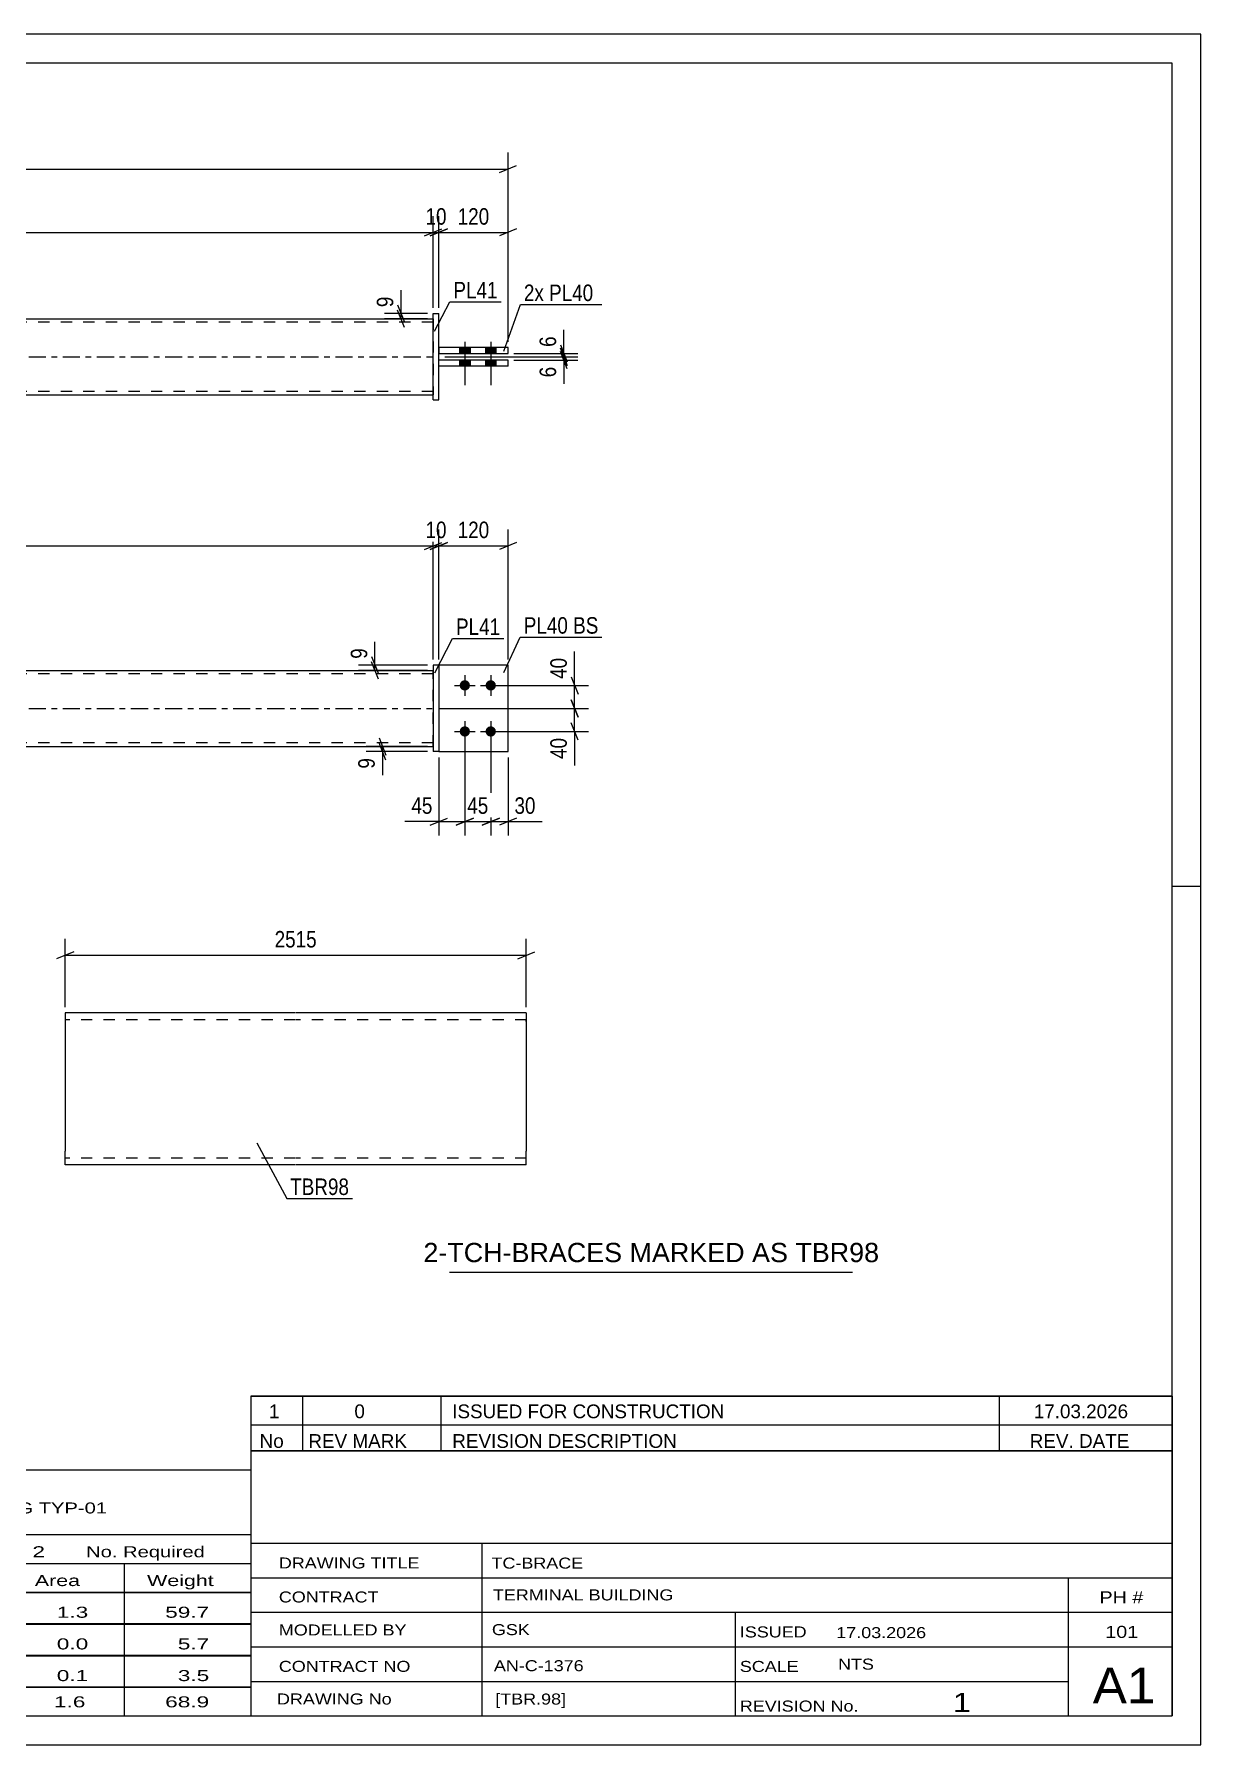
# Model space of a CAD drawing. Header units: millimetres. Extents: x 0 to 420, y 0 to 297.
# Drawn here: x 217.4 to 420, y 0 to 297 of the extents above; entities that cross this region are included whole.
import ezdxf

# ---------------------------------------------------------------- set-up
doc = ezdxf.new("R2010")
doc.units = ezdxf.units.MM
doc.linetypes.add('DXK_LINE_DOT2', pattern=[3.9198, 1.9599, -1.9599])
doc.linetypes.add('DXK_LINE_DOT3', pattern=[5.9187, 2.979, -0.9799, 0.9799, -0.9799])
doc.styles.add('Arial', font='ARIAL.TTF', dxfattribs={"height": 0.2})
doc.styles.add('Arial Narrow', font='ARIALN.TTF', dxfattribs={"height": 0.2})

# ---------------------------------------------------------------- blocks, each defined once
blk = doc.blocks.new('Unknown-582684825-1127')
at = {"color": 5, "linetype": 'Continuous'}
for p, q in [((420, 297), (0, 297)), ((420, 0), (420, 297)), ((415, 292), (5, 292)), ((415, 5), (415, 292)), ((420, 149), (415, 149)), ((5, 5), (415, 5)), ((0, 0), (420, 0))]:
    blk.add_line(p, q, dxfattribs=at)
blk = doc.blocks.new('Bolt-582684825-1413 - 1364')
at = {"linetype": 'Continuous'}
for points in [[(292.18, 184.84, -1), (292.18, 183.04, -1)], [(296.68, 184.84, -1), (296.68, 183.04, -1)], [(292.18, 176.84, -1), (292.18, 175.04, -1)], [(296.68, 176.84, -1), (296.68, 175.04, -1)]]:
    blk.add_hatch(color=1, dxfattribs=at).paths.add_polyline_path(points)
at = {"color": 1, "linetype": 'Continuous'}
for p, q in [((292.18, 185.74), (292.18, 182.14)), ((296.68, 185.74), (296.68, 182.14)), ((290.38, 183.94), (293.98, 183.94)), ((294.88, 183.94), (298.48, 183.94)), ((290.38, 175.94), (293.98, 175.94)), ((292.18, 177.74), (292.18, 174.14)), ((294.88, 175.94), (298.48, 175.94)), ((296.68, 177.74), (296.68, 174.14))]:
    blk.add_line(p, q, dxfattribs=at)
blk = doc.blocks.new('Part-582684825-1424 - 1364')
at = {"color": 2, "linetype": 'Continuous'}
for p, q in [((287.68, 187.44), (286.68, 187.44)), ((286.68, 187.44), (286.68, 172.44)), ((287.68, 187.44), (287.68, 172.44)), ((287.68, 172.44), (286.68, 172.44))]:
    blk.add_line(p, q, dxfattribs=at)
blk = doc.blocks.new('Part-582684825-1439 - 1364')
at = {"linetype": 'Continuous'}
blk.add_hatch(color=2, dxfattribs=at).paths.add_polyline_path([(140.58, 186.54), (139.78, 187.94), (141.38, 187.94)])
at = {"color": 2, "linetype": 'Continuous'}
for p, q in [((140.58, 186.54), (139.78, 187.94)), ((139.78, 187.94), (141.38, 187.94)), ((141.38, 187.94), (140.58, 186.54)), ((110.58, 186.54), (198.58, 186.54)), ((198.68, 186.54), (286.68, 186.54)), ((110.58, 173.34), (198.58, 173.34)), ((198.68, 173.34), (286.68, 173.34))]:
    blk.add_line(p, q, dxfattribs=at)
at = {"color": 7, "linetype": 'DXK_LINE_DOT2'}
for p, q in [((110.58, 173.34), (110.58, 186.54)), ((198.58, 185.94), (110.58, 185.94)), ((286.68, 185.94), (198.68, 185.94)), ((286.68, 173.34), (286.68, 186.54)), ((198.58, 173.94), (110.58, 173.94)), ((286.68, 173.94), (198.68, 173.94))]:
    blk.add_line(p, q, dxfattribs=at)
at = {"color": 7, "linetype": 'DXK_LINE_DOT3'}
for p, q in [((110.58, 179.94), (198.58, 179.94)), ((198.68, 179.94), (286.68, 179.94))]:
    blk.add_line(p, q, dxfattribs=at)
at = {"color": 2, "linetype": 'Continuous'}
blk.add_circle((140.58, 187.44), 1, dxfattribs=at)
blk = doc.blocks.new('Part-582684825-1444 - 1364')
at = {"color": 2, "linetype": 'Continuous'}
for p, q in [((299.68, 187.44), (287.68, 187.44)), ((299.68, 172.44), (299.68, 187.44)), ((287.68, 172.44), (299.68, 172.44))]:
    blk.add_line(p, q, dxfattribs=at)
at = {"color": 7, "linetype": 'DXK_LINE_DOT2'}
blk.add_line((287.68, 187.44), (287.68, 172.44), dxfattribs=at)
blk = doc.blocks.new('Part-582684825-1449 - 1364')
at = {"color": 7, "linetype": 'DXK_LINE_DOT2'}
for p, q in [((299.68, 187.44), (287.68, 187.44)), ((287.68, 187.44), (287.68, 172.44)), ((299.68, 172.44), (299.68, 187.44)), ((287.68, 172.44), (299.68, 172.44))]:
    blk.add_line(p, q, dxfattribs=at)
blk = doc.blocks.new('Part-582684825-1751 - 1745')
at = {"linetype": 'Continuous'}
blk.add_hatch(color=2, dxfattribs=at).paths.add_polyline_path([(140.58, 240.99), (139.78, 242.39), (141.38, 242.39)])
at = {"color": 2, "linetype": 'Continuous'}
for p, q in [((110.58, 247.59), (198.58, 247.59)), ((198.68, 247.59), (286.68, 247.59)), ((140.58, 240.99), (139.78, 242.39)), ((139.78, 242.39), (141.38, 242.39)), ((141.38, 242.39), (140.58, 240.99)), ((110.58, 234.39), (198.58, 234.39)), ((198.68, 234.39), (286.68, 234.39))]:
    blk.add_line(p, q, dxfattribs=at)
at = {"color": 7, "linetype": 'DXK_LINE_DOT2'}
for p, q in [((110.58, 234.39), (110.58, 247.59)), ((198.58, 246.99), (110.58, 246.99)), ((286.68, 246.99), (198.68, 246.99)), ((286.68, 247.59), (286.68, 234.39)), ((198.58, 234.99), (110.58, 234.99)), ((286.68, 234.99), (198.68, 234.99))]:
    blk.add_line(p, q, dxfattribs=at)
at = {"color": 7, "linetype": 'DXK_LINE_DOT3'}
for p, q in [((110.58, 240.99), (198.58, 240.99)), ((198.68, 240.99), (286.68, 240.99))]:
    blk.add_line(p, q, dxfattribs=at)
at = {"color": 2, "linetype": 'Continuous'}
blk.add_circle((140.58, 241.89), 1, dxfattribs=at)
blk = doc.blocks.new('Part-582684825-1756 - 1745')
at = {"color": 2, "linetype": 'Continuous'}
for p, q in [((287.68, 239.39), (287.68, 240.39)), ((299.68, 240.39), (287.68, 240.39)), ((299.68, 239.39), (287.68, 239.39)), ((299.68, 239.39), (299.68, 240.39))]:
    blk.add_line(p, q, dxfattribs=at)
blk = doc.blocks.new('Part-582684825-1761 - 1745')
at = {"color": 2, "linetype": 'Continuous'}
for p, q in [((299.68, 242.59), (287.68, 242.59)), ((287.68, 242.59), (287.68, 241.59)), ((287.68, 241.59), (299.68, 241.59)), ((299.68, 241.59), (299.68, 242.59))]:
    blk.add_line(p, q, dxfattribs=at)
blk = doc.blocks.new('Part-582684825-1766 - 1745')
at = {"color": 2, "linetype": 'Continuous'}
for p, q in [((286.68, 233.49), (286.68, 248.49)), ((286.68, 248.49), (287.68, 248.49)), ((287.68, 233.49), (287.68, 248.49)), ((286.68, 233.49), (287.68, 233.49))]:
    blk.add_line(p, q, dxfattribs=at)
blk = doc.blocks.new('Bolt-582684825-1782 - 1745')
at = {"linetype": 'Continuous'}
for points in [[(293.08, 242.59), (291.28, 242.59), (291.28, 241.59), (293.08, 241.59)], [(293.08, 242.59), (291.28, 242.59), (291.28, 241.59), (293.08, 241.59)], [(297.58, 242.59), (295.78, 242.59), (295.78, 241.59), (297.58, 241.59)], [(297.58, 242.59), (295.78, 242.59), (295.78, 241.59), (297.58, 241.59)], [(293.08, 240.39), (291.28, 240.39), (291.28, 239.39), (293.08, 239.39)], [(293.08, 240.39), (291.28, 240.39), (291.28, 239.39), (293.08, 239.39)], [(297.58, 240.39), (295.78, 240.39), (295.78, 239.39), (297.58, 239.39)], [(297.58, 240.39), (295.78, 240.39), (295.78, 239.39), (297.58, 239.39)]]:
    blk.add_hatch(color=1, dxfattribs=at).paths.add_polyline_path(points)
at = {"color": 1, "linetype": 'Continuous'}
for p, q in [((292.18, 243.59), (292.18, 236.09)), ((292.18, 243.59), (292.18, 236.09)), ((296.68, 243.59), (296.68, 236.09)), ((296.68, 243.59), (296.68, 236.09)), ((291.28, 242.59), (291.28, 241.59)), ((291.28, 242.59), (291.28, 241.59)), ((293.08, 242.59), (293.08, 241.59)), ((293.08, 242.59), (293.08, 241.59)), ((295.78, 242.59), (295.78, 241.59)), ((295.78, 242.59), (295.78, 241.59)), ((297.58, 242.59), (297.58, 241.59)), ((297.58, 242.59), (297.58, 241.59)), ((291.28, 240.39), (291.28, 239.39)), ((291.28, 240.39), (291.28, 239.39)), ((293.08, 240.39), (293.08, 239.39)), ((293.08, 240.39), (293.08, 239.39)), ((295.78, 240.39), (295.78, 239.39)), ((295.78, 240.39), (295.78, 239.39)), ((297.58, 240.39), (297.58, 239.39)), ((297.58, 240.39), (297.58, 239.39))]:
    blk.add_line(p, q, dxfattribs=at)
blk = doc.blocks.new('Part-582684825-2260 - 2254')
at = {"color": 2, "linetype": 'Continuous'}
for p, q in [((262.76, 127.08), (222.76, 127.08)), ((222.76, 127.08), (222.76, 103.08)), ((302.86, 127.08), (262.86, 127.08)), ((302.86, 127.08), (302.86, 103.08)), ((222.76, 101.38), (222.76, 103.08)), ((222.76, 100.86), (222.76, 101.38)), ((302.86, 100.68), (302.86, 103.08)), ((222.76, 100.68), (222.76, 100.86)), ((262.76, 100.68), (222.76, 100.68)), ((302.86, 100.68), (262.86, 100.68))]:
    blk.add_line(p, q, dxfattribs=at)
at = {"color": 7, "linetype": 'DXK_LINE_DOT2'}
for p, q in [((262.76, 125.88), (222.76, 125.88)), ((302.86, 125.88), (262.86, 125.88)), ((302.86, 125.88), (302.86, 125.79)), ((302.86, 125.79), (302.86, 125.88)), ((302.86, 125.6), (302.86, 125.79)), ((302.86, 125.79), (302.86, 125.6)), ((222.76, 102.16), (222.76, 103.08)), ((222.76, 101.38), (222.76, 102.62)), ((222.76, 101.88), (222.76, 101.97)), ((222.76, 101.88), (222.76, 101.97)), ((262.76, 101.88), (222.76, 101.88)), ((302.86, 101.88), (262.86, 101.88)), ((302.86, 101.97), (302.86, 102.62)), ((302.86, 101.88), (302.86, 101.97)), ((222.76, 100.68), (222.76, 100.68))]:
    blk.add_line(p, q, dxfattribs=at)
blk = doc.blocks.new('StraightDimension-582684825-1681 - 1364')
at = {"color": 7, "linetype": 'Continuous'}
for p, q in [((310.64, 181.44), (311.84, 178.44)), ((287.68, 179.94), (313.64, 179.94)), ((311.24, 175.94), (311.24, 179.94)), ((297.68, 175.94), (313.64, 175.94)), ((311.84, 174.44), (310.64, 177.44))]:
    blk.add_line(p, q, dxfattribs=at)
at = {"color": 0}
blk.add_wipeout([(310.49, 175.41), (306.29, 175.41), (306.29, 170.56), (310.49, 170.56)], dxfattribs=at)
at = {"color": 7, "linetype": 'Continuous'}
blk.add_line((311.24, 175.94), (311.24, 170.03), dxfattribs=at)
blk.add_line((311.24, 175.94), (311.24, 170.03), dxfattribs=at)
at = {"color": 3, "style": 'Arial Narrow'}
blk.add_text('40', height=2.863, rotation=90.0002, dxfattribs=at).set_placement((309.89, 171.16))
blk = doc.blocks.new('StraightDimension-582684825-1694 - 1364')
at = {"color": 7, "linetype": 'Continuous'}
for p, q in [((310.64, 185.44), (311.84, 182.44)), ((297.68, 183.94), (313.64, 183.94)), ((311.84, 178.44), (310.64, 181.44)), ((311.24, 179.94), (311.24, 183.94)), ((287.68, 179.94), (313.64, 179.94))]:
    blk.add_line(p, q, dxfattribs=at)
at = {"color": 0}
blk.add_wipeout([(310.49, 189.32), (306.29, 189.32), (306.29, 184.46), (310.49, 184.46)], dxfattribs=at)
at = {"color": 7, "linetype": 'Continuous'}
blk.add_line((311.24, 183.94), (311.24, 189.85), dxfattribs=at)
blk.add_line((311.24, 183.94), (311.24, 189.85), dxfattribs=at)
at = {"color": 3, "style": 'Arial Narrow'}
blk.add_text('40', height=2.863, rotation=90.0002, dxfattribs=at).set_placement((309.89, 185.06))
blk = doc.blocks.new('StraightDimension-582684825-1502 - 1364')
at = {"color": 7, "linetype": 'Continuous'}
for p, q in [((110.58, 188.44), (110.58, 211.01)), ((286.68, 188.44), (286.68, 211.01)), ((112.08, 208.76), (109.08, 207.56)), ((110.58, 208.16), (286.68, 208.16)), ((285.18, 207.56), (288.18, 208.76))]:
    blk.add_line(p, q, dxfattribs=at)
at = {"color": 0}
blk.add_wipeout([(202.89, 208.91), (202.89, 213.11), (194.37, 213.11), (194.37, 208.91)], dxfattribs=at)
at = {"color": 3, "style": 'Arial Narrow'}
blk.add_text('2515', height=2.863, dxfattribs=at).set_placement((194.97, 209.51))
blk = doc.blocks.new('StraightDimension-582684825-1511 - 1364')
at = {"color": 7, "linetype": 'Continuous'}
for p, q in [((286.68, 188.44), (286.68, 211.01)), ((287.68, 188.44), (287.68, 211.01)), ((285.18, 207.56), (288.18, 208.76)), ((289.18, 208.76), (286.18, 207.56)), ((286.68, 208.16), (287.68, 208.16))]:
    blk.add_line(p, q, dxfattribs=at)
at = {"color": 0}
blk.add_wipeout([(289.61, 208.91), (289.61, 213.11), (284.75, 213.11), (284.75, 208.91)], dxfattribs=at)
at = {"color": 3, "style": 'Arial Narrow'}
blk.add_text('10', height=2.863, dxfattribs=at).set_placement((285.35, 209.51))
blk = doc.blocks.new('StraightDimension-582684825-1529 - 1364')
at = {"color": 7, "linetype": 'Continuous'}
for p, q in [((287.68, 188.44), (287.68, 211.01)), ((299.68, 188.44), (299.68, 211.01)), ((286.18, 207.56), (289.18, 208.76)), ((287.68, 208.16), (299.68, 208.16)), ((301.18, 208.76), (298.18, 207.56))]:
    blk.add_line(p, q, dxfattribs=at)
at = {"color": 0}
blk.add_wipeout([(297.02, 208.91), (297.02, 213.11), (290.34, 213.11), (290.34, 208.91)], dxfattribs=at)
at = {"color": 3, "style": 'Arial Narrow'}
blk.add_text('120', height=2.863, dxfattribs=at).set_placement((290.94, 209.51))
blk = doc.blocks.new('StraightDimension-582684825-1632 - 1364')
at = {"color": 7, "linetype": 'Continuous'}
for p, q in [((285.68, 173.34), (275.03, 173.34)), ((285.68, 172.44), (275.03, 172.44)), ((277.28, 174.84), (278.48, 171.84)), ((278.48, 170.94), (277.28, 173.94)), ((277.88, 172.44), (277.88, 173.34))]:
    blk.add_line(p, q, dxfattribs=at)
at = {"color": 0}
blk.add_wipeout([(277.13, 171.91), (272.93, 171.91), (272.93, 168.89), (277.13, 168.89)], dxfattribs=at)
at = {"color": 7, "linetype": 'Continuous'}
blk.add_line((277.88, 172.44), (277.88, 168.36), dxfattribs=at)
blk.add_line((277.88, 172.44), (277.88, 168.36), dxfattribs=at)
at = {"color": 3, "style": 'Arial Narrow'}
blk.add_text('9', height=2.86, rotation=90.0002, dxfattribs=at).set_placement((276.53, 169.49))
blk = doc.blocks.new('StraightDimension-582684825-1641 - 1364')
at = {"color": 7, "linetype": 'Continuous'}
for p, q in [((296.68, 174.94), (296.68, 157.89)), ((299.68, 171.44), (299.68, 157.89)), ((295.18, 159.69), (298.18, 160.89)), ((301.18, 160.89), (298.18, 159.69)), ((296.68, 160.29), (299.68, 160.29))]:
    blk.add_line(p, q, dxfattribs=at)
at = {"color": 0}
blk.add_wipeout([(305.06, 161.04), (305.06, 165.24), (300.2, 165.24), (300.2, 161.04)], dxfattribs=at)
at = {"color": 7, "linetype": 'Continuous'}
blk.add_line((299.68, 160.29), (305.59, 160.29), dxfattribs=at)
blk.add_line((299.68, 160.29), (305.59, 160.29), dxfattribs=at)
at = {"color": 3, "style": 'Arial Narrow'}
blk.add_text('30', height=2.863, dxfattribs=at).set_placement((300.8, 161.64))
blk = doc.blocks.new('StraightDimension-582684825-1654 - 1364')
at = {"color": 7, "linetype": 'Continuous'}
for p, q in [((292.18, 174.94), (292.18, 157.89)), ((296.68, 174.94), (296.68, 157.89)), ((290.68, 159.69), (293.68, 160.89)), ((298.18, 160.89), (295.18, 159.69)), ((292.18, 160.29), (296.68, 160.29))]:
    blk.add_line(p, q, dxfattribs=at)
at = {"color": 0}
blk.add_wipeout([(296.86, 161.04), (296.86, 165.24), (292, 165.24), (292, 161.04)], dxfattribs=at)
at = {"color": 3, "style": 'Arial Narrow'}
blk.add_text('45', height=2.863, dxfattribs=at).set_placement((292.6, 161.64))
blk = doc.blocks.new('StraightDimension-582684825-1664 - 1364')
at = {"color": 7, "linetype": 'Continuous'}
for p, q in [((292.18, 174.94), (292.18, 157.89)), ((287.68, 171.44), (287.68, 157.89)), ((286.18, 159.69), (289.18, 160.89)), ((293.68, 160.89), (290.68, 159.69)), ((287.68, 160.29), (292.18, 160.29))]:
    blk.add_line(p, q, dxfattribs=at)
at = {"color": 0}
blk.add_wipeout([(287.15, 161.04), (287.15, 165.24), (282.3, 165.24), (282.3, 161.04)], dxfattribs=at)
at = {"color": 7, "linetype": 'Continuous'}
blk.add_line((287.68, 160.29), (281.77, 160.29), dxfattribs=at)
blk.add_line((287.68, 160.29), (281.77, 160.29), dxfattribs=at)
at = {"color": 3, "style": 'Arial Narrow'}
blk.add_text('45', height=2.863, dxfattribs=at).set_placement((282.9, 161.64))
blk = doc.blocks.new('StraightDimension-582684825-1708 - 1364')
at = {"color": 7, "linetype": 'Continuous'}
for p, q in [((285.68, 187.44), (273.73, 187.44)), ((275.98, 188.94), (277.18, 185.94)), ((277.18, 185.04), (275.98, 188.04)), ((276.58, 186.54), (276.58, 187.44)), ((285.68, 186.54), (273.73, 186.54))]:
    blk.add_line(p, q, dxfattribs=at)
at = {"color": 0}
blk.add_wipeout([(275.83, 190.99), (271.63, 190.99), (271.63, 187.96), (275.83, 187.96)], dxfattribs=at)
at = {"color": 7, "linetype": 'Continuous'}
blk.add_line((276.58, 187.44), (276.58, 191.52), dxfattribs=at)
blk.add_line((276.58, 187.44), (276.58, 191.52), dxfattribs=at)
at = {"color": 3, "style": 'Arial Narrow'}
blk.add_text('9', height=2.86, rotation=90.0002, dxfattribs=at).set_placement((275.23, 188.56))
blk = doc.blocks.new('StraightDimension-582684825-1902 - 1745')
at = {"color": 7, "linetype": 'Continuous'}
for p, q in [((286.68, 249.49), (286.68, 265.43)), ((287.68, 249.49), (287.68, 265.43)), ((285.18, 261.98), (288.18, 263.18)), ((289.18, 263.18), (286.18, 261.98)), ((286.68, 262.58), (287.68, 262.58))]:
    blk.add_line(p, q, dxfattribs=at)
at = {"color": 0}
blk.add_wipeout([(289.61, 263.33), (289.61, 267.53), (284.75, 267.53), (284.75, 263.33)], dxfattribs=at)
at = {"color": 3, "style": 'Arial Narrow'}
blk.add_text('10', height=2.863, dxfattribs=at).set_placement((285.35, 263.93))
blk = doc.blocks.new('StraightDimension-582684825-1787 - 1745')
at = {"color": 7, "linetype": 'Continuous'}
for p, q in [((280.5, 249.99), (281.7, 246.99)), ((285.68, 248.49), (278.25, 248.49)), ((285.68, 247.59), (278.25, 247.59)), ((281.7, 246.09), (280.5, 249.09)), ((281.1, 247.59), (281.1, 248.49))]:
    blk.add_line(p, q, dxfattribs=at)
at = {"color": 0}
blk.add_wipeout([(280.35, 252.04), (276.15, 252.04), (276.15, 249.01), (280.35, 249.01)], dxfattribs=at)
at = {"color": 7, "linetype": 'Continuous'}
blk.add_line((281.1, 248.49), (281.1, 252.56), dxfattribs=at)
blk.add_line((281.1, 248.49), (281.1, 252.56), dxfattribs=at)
at = {"color": 3, "style": 'Arial Narrow'}
blk.add_text('9', height=2.86, rotation=90.0002, dxfattribs=at).set_placement((279.75, 249.61))
blk = doc.blocks.new('StraightDimension-582684825-1798 - 1745')
at = {"color": 7, "linetype": 'Continuous'}
for p, q in [((288.68, 240.99), (311.78, 240.99)), ((308.78, 242.49), (309.98, 239.49)), ((309.98, 238.89), (308.78, 241.89)), ((309.38, 240.39), (309.38, 240.99)), ((300.68, 240.39), (311.78, 240.39))]:
    blk.add_line(p, q, dxfattribs=at)
at = {"color": 0}
blk.add_wipeout([(308.63, 239.86), (304.43, 239.86), (304.43, 236.83), (308.63, 236.83)], dxfattribs=at)
at = {"color": 7, "linetype": 'Continuous'}
blk.add_line((309.38, 240.39), (309.38, 236.31), dxfattribs=at)
blk.add_line((309.38, 240.39), (309.38, 236.31), dxfattribs=at)
at = {"color": 3, "style": 'Arial Narrow'}
blk.add_text('6', height=2.86, rotation=90.0002, dxfattribs=at).set_placement((308.03, 237.43))
blk = doc.blocks.new('StraightDimension-582684825-1807 - 1745')
at = {"color": 7, "linetype": 'Continuous'}
for p, q in [((288.68, 240.99), (311.78, 240.99)), ((300.68, 241.59), (311.78, 241.59)), ((308.78, 243.09), (309.98, 240.09)), ((309.98, 239.49), (308.78, 242.49)), ((309.38, 240.99), (309.38, 241.59))]:
    blk.add_line(p, q, dxfattribs=at)
at = {"color": 0}
blk.add_wipeout([(308.63, 245.14), (304.43, 245.14), (304.43, 242.11), (308.63, 242.11)], dxfattribs=at)
at = {"color": 7, "linetype": 'Continuous'}
blk.add_line((309.38, 241.59), (309.38, 245.66), dxfattribs=at)
blk.add_line((309.38, 241.59), (309.38, 245.66), dxfattribs=at)
at = {"color": 3, "style": 'Arial Narrow'}
blk.add_text('6', height=2.86, rotation=90.0002, dxfattribs=at).set_placement((308.03, 242.71))
blk = doc.blocks.new('StraightDimension-582684825-1892 - 1745')
at = {"color": 7, "linetype": 'Continuous'}
for p, q in [((110.58, 249.49), (110.58, 265.43)), ((286.68, 249.49), (286.68, 265.43)), ((112.08, 263.18), (109.08, 261.98)), ((110.58, 262.58), (286.68, 262.58)), ((285.18, 261.98), (288.18, 263.18))]:
    blk.add_line(p, q, dxfattribs=at)
at = {"color": 0}
blk.add_wipeout([(202.89, 263.33), (202.89, 267.53), (194.37, 267.53), (194.37, 263.33)], dxfattribs=at)
at = {"color": 3, "style": 'Arial Narrow'}
blk.add_text('2515', height=2.863, dxfattribs=at).set_placement((194.97, 263.93))
blk = doc.blocks.new('StraightDimension-582684825-1912 - 1745')
at = {"color": 7, "linetype": 'Continuous'}
for p, q in [((287.68, 249.49), (287.68, 265.43)), ((299.68, 243.59), (299.68, 265.43)), ((286.18, 261.98), (289.18, 263.18)), ((287.68, 262.58), (299.68, 262.58)), ((301.18, 263.18), (298.18, 261.98))]:
    blk.add_line(p, q, dxfattribs=at)
at = {"color": 0}
blk.add_wipeout([(297.02, 263.33), (297.02, 267.53), (290.34, 267.53), (290.34, 263.33)], dxfattribs=at)
at = {"color": 3, "style": 'Arial Narrow'}
blk.add_text('120', height=2.863, dxfattribs=at).set_placement((290.94, 263.93))
blk = doc.blocks.new('StraightDimension-582684825-1923 - 1745')
at = {"color": 7, "linetype": 'Continuous'}
for p, q in [((97.58, 243.59), (97.58, 276.44)), ((299.68, 243.59), (299.68, 276.44)), ((99.08, 274.19), (96.08, 272.99)), ((97.58, 273.59), (299.68, 273.59)), ((298.18, 272.99), (301.18, 274.19))]:
    blk.add_line(p, q, dxfattribs=at)
at = {"color": 0}
blk.add_wipeout([(202.89, 274.34), (202.89, 278.54), (194.37, 278.54), (194.37, 274.34)], dxfattribs=at)
at = {"color": 3, "style": 'Arial Narrow'}
blk.add_text('2775', height=2.863, dxfattribs=at).set_placement((194.97, 274.94))
blk = doc.blocks.new('StraightDimension-582684825-2264 - 2254')
at = {"color": 7, "linetype": 'Continuous'}
for p, q in [((222.76, 128.08), (222.76, 139.93)), ((302.86, 128.08), (302.86, 139.93)), ((224.26, 137.68), (221.26, 136.48)), ((222.76, 137.08), (302.86, 137.08)), ((301.36, 136.48), (304.36, 137.68))]:
    blk.add_line(p, q, dxfattribs=at)
at = {"color": 0}
blk.add_wipeout([(267.06, 137.83), (267.06, 142.03), (258.55, 142.03), (258.55, 137.83)], dxfattribs=at)
at = {"color": 3, "style": 'Arial Narrow'}
blk.add_text('2515', height=2.863, dxfattribs=at).set_placement((259.15, 138.43))
blk = doc.blocks.new('Unknown-582684825-2782')
at = {"color": 7, "linetype": 'Continuous'}
for p, q in [((255, 51.05), (255, 5)), ((255, 51.05), (415, 51.05)), ((415, 51), (415, 5)), ((255, 35), (415, 35)), ((295.14, 35), (295.14, 5)), ((255, 29), (415, 29)), ((397, 5.05), (397, 29.05)), ((255, 23), (415, 23)), ((339.14, 23), (339.14, 5)), ((255, 17), (415, 17)), ((255, 11), (397, 11)), ((255, 5), (415, 5))]:
    blk.add_line(p, q, dxfattribs=at)
at = {"color": 7, "style": 'Arial Narrow'}
for s, height, width, p in [('DRAWING TITLE', 1.9089, 1.425378, (259.88, 30.61)), ('TC-BRACE', 1.909, 1.425378, (296.81, 30.59)), ('TERMINAL BUILDING', 1.9089, 1.425378, (297.06, 25.07)), ('CONTRACT', 1.909, 1.425378, (259.88, 24.71)), ('MODELLED BY', 1.9089, 1.425378, (259.88, 18.98)), ('GSK', 1.909, 1.425378, (296.88, 19.04)), ('ISSUED', 1.909, 1.425378, (339.94, 18.64)), ('17.03.2026', 1.909, 1.425378, (356.69, 18.52)), ('CONTRACT NO', 1.9089, 1.425378, (259.88, 12.66)), ('AN-C-1376', 1.909, 1.425378, (297.23, 12.78)), ('SCALE', 1.909, 1.425378, (339.94, 12.65)), ('A1', 6.204, 1.25, (401.24, 7.2)), ('DRAWING No', 1.909, 1.425378, (259.56, 7)), ('[TBR.98]', 1.909, 1.425378, (297.46, 6.99)), ('1', 3.34, 1.5, (376.91, 5.68)), ('REVISION No.', 1.9089, 1.425378, (339.94, 5.77))]:
    blk.add_text(s, height=height, dxfattribs=dict(at, width=width)).set_placement(p)
at = {"color": 7, "linetype": 'Continuous', "style": 'Arial Narrow'}
for s, height, width, p in [('PH #', 2.1, 1.42538, (402.4, 24.55)), ('101', 2.1, 1.42538, (403.41, 18.55)), ('NTS', 1.909, 1.425378, (357, 13.05))]:
    blk.add_text(s, height=height, dxfattribs=dict(at, width=width)).set_placement(p)
blk = doc.blocks.new('Unknown-582684825-2783')
at = {"color": 7, "linetype": 'Continuous'}
for p, q in [((255, 60.55), (415, 60.55)), ((415, 60.55), (255, 60.55)), ((255, 60.55), (255, 55.55)), ((264, 60.55), (264, 55.55)), ((288, 60.55), (288, 55.55)), ((385, 60.55), (385, 55.55)), ((415, 60.55), (415, 55.55)), ((255, 55.55), (415, 55.55)), ((255, 55.55), (255, 51.05)), ((255, 55.55), (415, 55.55)), ((264, 55.55), (264, 51.05)), ((288, 55.55), (288, 51.05)), ((385, 55.55), (385, 51.05)), ((415, 55.55), (415, 51.05)), ((415, 51.05), (255, 51.05))]:
    blk.add_line(p, q, dxfattribs=at)
at = {"color": 7, "linetype": 'Continuous', "style": 'Arial Narrow'}
for s, height, width, p in [('1', 2.39, 1.196471, (258.16, 56.7)), ('0', 2.39, 1.196471, (273, 56.7)), ('ISSUED FOR CONSTRUCTION', 2.3861, 1.196471, (290, 56.7)), ('17.03.2026', 2.386, 1.196471, (391, 56.7)), ('No', 2.386, 1.2, (256.54, 51.55)), ('REV MARK', 2.386, 1.2, (265, 51.55)), ('REVISION DESCRIPTION', 2.3861, 1.2, (290, 51.55)), ('REV. DATE', 2.386, 1.2, (390.28, 51.55))]:
    blk.add_text(s, height=height, dxfattribs=dict(at, width=width)).set_placement(p)
blk = doc.blocks.new('Unknown-582684825-2784')
at = {"color": 7, "linetype": 'Continuous'}
for p, q in [((95, 47.75), (255, 47.75)), ((95, 36.5), (95, 47.75)), ((255, 47.75), (255, 36.5)), ((95, 36.5), (255, 36.5)), ((95, 36.5), (95, 31.5)), ((255, 36.5), (255, 31.5)), ((95, 31.5), (255, 31.5)), ((95, 31.5), (95, 26.5)), ((119, 31.5), (119, 26.5)), ((154.5, 31.5), (154.5, 26.5)), ((180.5, 31.5), (180.5, 26.5)), ((193.5, 31.5), (193.5, 26.5)), ((211, 31.5), (211, 26.5)), ((233, 31.5), (233, 26.5)), ((255, 31.5), (255, 26.5)), ((95, 26.5), (255, 26.5)), ((95, 26.45), (95, 21.05)), ((95, 26.45), (255, 26.45)), ((119, 26.5), (119, 21)), ((154.5, 26.5), (154.5, 21)), ((180.5, 26.5), (180.5, 21)), ((193.5, 26.5), (193.5, 21)), ((211, 26.5), (211, 21)), ((233, 26.5), (233, 21)), ((255, 26.45), (255, 21.05)), ((95, 21.05), (255, 21.05)), ((95, 20.95), (95, 15.55)), ((95, 20.95), (255, 20.95)), ((119, 21), (119, 15.5)), ((154.5, 21), (154.5, 15.5)), ((180.5, 21), (180.5, 15.5)), ((193.5, 21), (193.5, 15.5)), ((211, 21), (211, 15.5)), ((233, 21), (233, 15.5)), ((255, 20.95), (255, 15.55)), ((95, 15.55), (255, 15.55)), ((95, 15.45), (95, 10.05)), ((95, 15.45), (255, 15.45)), ((119, 15.5), (119, 10)), ((154.5, 15.5), (154.5, 10)), ((180.5, 15.5), (180.5, 10)), ((193.5, 15.5), (193.5, 10)), ((211, 15.5), (211, 10)), ((233, 15.5), (233, 10)), ((255, 15.45), (255, 10.05)), ((95, 10.05), (255, 10.05)), ((95, 10), (255, 10)), ((95, 10), (95, 5)), ((211, 10), (211, 5)), ((233, 10), (233, 5)), ((255, 10), (255, 5)), ((95, 5), (255, 5))]:
    blk.add_line(p, q, dxfattribs=at)
at = {"color": 7, "style": 'Arial Narrow'}
for s, height, width, p in [('GENERAL NOTES & WELD DETAILS :', 2.8633, 1.4, (96.15, 40.06)), ('REFER TYP DRAWING TYP-01', 1.9089, 1.6, (179.7, 40.16)), ("MATERIAL LIST FOR ASSEMBLY MK'D", 1.9089, 1.6, (96.15, 32.56)), ('TBR98', 1.909, 1.794707, (188.68, 32.47)), ('2', 1.91, 1.794707, (217.08, 32.56)), ('No. Required', 1.9089, 1.6, (226.41, 32.56)), ('Mark', 1.909, 1.7, (96.34, 27.5)), ('Profile', 1.909, 1.7, (129.41, 27.5)), ('Material', 1.909, 1.7, (159.54, 27.56)), ('No.', 1.909, 1.7, (184.5, 27.56)), ('Length', 1.909, 1.7, (195, 27.56)), ('Area', 1.909, 1.7, (217.5, 27.56)), ('Weight', 1.909, 1.7, (237, 27.56))]:
    blk.add_text(s, height=height, dxfattribs=dict(at, width=width)).set_placement(p)
at = {"color": 7, "linetype": 'Continuous', "style": 'Arial Narrow'}
for s, height, width, p in [('TBR98', 1.909, 1.794707, (96.5, 22.06)), ('SHS132*6', 1.909, 1.794707, (121, 22.06)), ('E350', 1.909, 1.794707, (160.74, 22.06)), ('1', 1.91, 1.794707, (184.86, 22.06)), ('2515', 1.909, 1.794707, (197.58, 22.06)), ('1.3', 1.909, 1.794707, (221.32, 22.06)), ('59.7', 1.909, 1.794707, (240.14, 22.06)), ('PL40', 1.909, 1.794707, (96.5, 16.56)), ('PL10*120', 1.909, 1.794707, (121, 16.56)), ('E350', 1.909, 1.794707, (160.74, 16.56)), ('4', 1.91, 1.794707, (184.86, 16.56)), ('150', 1.909, 1.794707, (199.77, 16.56)), ('0.0', 1.909, 1.794707, (221.32, 16.56)), ('5.7', 1.909, 1.794707, (242.33, 16.56)), ('PL41', 1.909, 1.794707, (96.5, 11.06)), ('PL10*150', 1.909, 1.794707, (121, 11.06)), ('E350', 1.909, 1.794707, (160.74, 11.06)), ('2', 1.91, 1.794707, (184.86, 11.06)), ('150', 1.909, 1.794707, (199.77, 11.06)), ('0.1', 1.909, 1.794707, (221.32, 11.06)), ('3.5', 1.909, 1.794707, (242.33, 11.06)), ('Total', 1.909, 1.7, (197.33, 6.5)), ('1.6', 1.909, 1.794707, (220.83, 6.5)), ('68.9', 1.909, 1.794707, (240.14, 6.5))]:
    blk.add_text(s, height=height, dxfattribs=dict(at, width=width)).set_placement(p)
blk = doc.blocks.new('Unknown-582684825-2785')
at = {"color": 7, "linetype": 'Continuous'}
blk.add_line((289.5, 82.05), (359.5, 82.05), dxfattribs=at)
at = {"color": 7, "style": 'Arial'}
blk.add_text('2-TCH-BRACES MARKED AS TBR98', height=3.3428, dxfattribs=at).set_placement((284.99, 83.8))
blk = doc.blocks.new('Mark-582684825-1420 - 1364')
at = {"color": 0}
blk.add_wipeout([(298.33, 192.69), (298.33, 195.69), (290.65, 195.69), (290.65, 192.69)], dxfattribs=at)
blk.add_wipeout([(298.33, 192.69), (298.33, 195.69), (290.65, 195.69), (290.65, 192.69)], dxfattribs=at)
at = {"color": 30, "linetype": 'Continuous'}
for p, q in [((286.99, 186.14), (290.05, 192.09)), ((290.05, 192.09), (298.93, 192.09))]:
    blk.add_line(p, q, dxfattribs=at)
at = {"color": 3, "style": 'Arial Narrow'}
blk.add_text('PL41', height=2.863, dxfattribs=at).set_placement((290.65, 192.69))
blk = doc.blocks.new('MarkSet-582684825-1730 - 1364')
at = {"color": 0}
blk.add_wipeout([(310.1, 192.92), (310.1, 195.92), (302.42, 195.92), (302.42, 192.92)], dxfattribs=at)
blk.add_wipeout([(310.1, 192.92), (310.1, 195.92), (302.42, 195.92), (302.42, 192.92)], dxfattribs=at)
at = {"color": 30, "linetype": 'Continuous'}
blk.add_line((298.93, 186.16), (301.82, 192.32), dxfattribs=at)
at = {"color": 0}
blk.add_wipeout([(315.38, 192.92), (315.38, 195.92), (311, 195.92), (311, 192.92)], dxfattribs=at)
blk.add_wipeout([(315.38, 192.92), (315.38, 195.92), (311, 195.92), (311, 192.92)], dxfattribs=at)
at = {"color": 30, "linetype": 'Continuous'}
blk.add_line((301.82, 192.32), (315.98, 192.32), dxfattribs=at)
at = {"color": 3, "style": 'Arial Narrow'}
for s, p in [('PL40', (302.42, 192.92)), ('BS', (311, 192.92))]:
    blk.add_text(s, height=2.863, dxfattribs=at).set_placement(p)
blk = doc.blocks.new('Mark-582684825-1762 - 1745')
at = {"color": 0}
blk.add_wipeout([(297.87, 251.14), (297.87, 254.14), (290.2, 254.14), (290.2, 251.14)], dxfattribs=at)
blk.add_wipeout([(297.87, 251.14), (297.87, 254.14), (290.2, 254.14), (290.2, 251.14)], dxfattribs=at)
at = {"color": 30, "linetype": 'Continuous'}
for p, q in [((286.91, 245.46), (289.6, 250.54)), ((289.6, 250.54), (298.47, 250.54))]:
    blk.add_line(p, q, dxfattribs=at)
at = {"color": 3, "style": 'Arial Narrow'}
blk.add_text('PL41', height=2.863, dxfattribs=at).set_placement((290.2, 251.14))
blk = doc.blocks.new('MarkSet-582684825-1955 - 1745')
at = {"color": 0}
blk.add_wipeout([(305.91, 250.67), (305.91, 253.67), (302.44, 253.67), (302.44, 250.67)], dxfattribs=at)
blk.add_wipeout([(305.91, 250.67), (305.91, 253.67), (302.44, 253.67), (302.44, 250.67)], dxfattribs=at)
at = {"color": 30, "linetype": 'Continuous'}
blk.add_line((298.98, 241.94), (301.84, 250.07), dxfattribs=at)
at = {"color": 0}
blk.add_wipeout([(314.49, 250.67), (314.49, 253.67), (306.81, 253.67), (306.81, 250.67)], dxfattribs=at)
blk.add_wipeout([(314.49, 250.67), (314.49, 253.67), (306.81, 253.67), (306.81, 250.67)], dxfattribs=at)
at = {"color": 30, "linetype": 'Continuous'}
blk.add_line((301.84, 250.07), (315.99, 250.07), dxfattribs=at)
at = {"color": 3, "style": 'Arial Narrow'}
for s, p in [('2x', (302.44, 250.67)), ('PL40', (306.81, 250.67))]:
    blk.add_text(s, height=2.863, dxfattribs=at).set_placement(p)
blk = doc.blocks.new('Mark-582684825-2256 - 2254')
at = {"color": 0}
blk.add_wipeout([(272.08, 95.46), (272.08, 98.46), (261.85, 98.46), (261.85, 95.46)], dxfattribs=at)
blk.add_wipeout([(272.08, 95.46), (272.08, 98.46), (261.85, 98.46), (261.85, 95.46)], dxfattribs=at)
at = {"color": 30, "linetype": 'Continuous'}
for p, q in [((256.07, 104.54), (261.25, 94.86)), ((261.25, 94.86), (272.68, 94.86))]:
    blk.add_line(p, q, dxfattribs=at)
at = {"color": 3, "style": 'Arial Narrow'}
blk.add_text('TBR98', height=2.863, dxfattribs=at).set_placement((261.85, 95.46))

msp = doc.modelspace()

# ---------------------------------------------------------------- block references
for name in ['Unknown-582684825-1127', 'Part-582684825-1751 - 1745', 'Part-582684825-1766 - 1745', 'Bolt-582684825-1782 - 1745', 'Part-582684825-1761 - 1745', 'Part-582684825-1756 - 1745', 'Part-582684825-1439 - 1364', 'Part-582684825-1424 - 1364', 'Part-582684825-1444 - 1364', 'Part-582684825-1449 - 1364', 'Bolt-582684825-1413 - 1364', 'Part-582684825-2260 - 2254', 'Unknown-582684825-2785', 'Unknown-582684825-2783', 'Unknown-582684825-2782', 'Unknown-582684825-2784']:
    msp.add_blockref(name, (0, 0))

# ---------------------------------------------------------------- next in the draw order: block references
for name in ['StraightDimension-582684825-1902 - 1745', 'StraightDimension-582684825-1798 - 1745', 'StraightDimension-582684825-1681 - 1364', 'StraightDimension-582684825-1632 - 1364', 'StraightDimension-582684825-2264 - 2254', 'Mark-582684825-2256 - 2254']:
    msp.add_blockref(name, (0, 0))

# ---------------------------------------------------------------- next in the draw order: block references
for name in ['StraightDimension-582684825-1787 - 1745', 'StraightDimension-582684825-1807 - 1745', 'StraightDimension-582684825-1694 - 1364', 'StraightDimension-582684825-1641 - 1364']:
    msp.add_blockref(name, (0, 0))

# ---------------------------------------------------------------- next in the draw order: block references
for name in ['StraightDimension-582684825-1892 - 1745', 'StraightDimension-582684825-1502 - 1364', 'StraightDimension-582684825-1654 - 1364']:
    msp.add_blockref(name, (0, 0))

# ---------------------------------------------------------------- next in the draw order: block references
for name in ['StraightDimension-582684825-1912 - 1745', 'StraightDimension-582684825-1511 - 1364', 'StraightDimension-582684825-1664 - 1364']:
    msp.add_blockref(name, (0, 0))

# ---------------------------------------------------------------- next in the draw order: block references
for name in ['StraightDimension-582684825-1923 - 1745', 'StraightDimension-582684825-1529 - 1364']:
    msp.add_blockref(name, (0, 0))

# ---------------------------------------------------------------- next in the draw order: block references
for name in ['Mark-582684825-1762 - 1745', 'StraightDimension-582684825-1708 - 1364']:
    msp.add_blockref(name, (0, 0))

# ---------------------------------------------------------------- next in the draw order: block references
for name in ['MarkSet-582684825-1955 - 1745', 'Mark-582684825-1420 - 1364']:
    msp.add_blockref(name, (0, 0))

# ---------------------------------------------------------------- next in the draw order: block references
msp.add_blockref('MarkSet-582684825-1730 - 1364', (0, 0))

doc.saveas('drawing.dxf')
